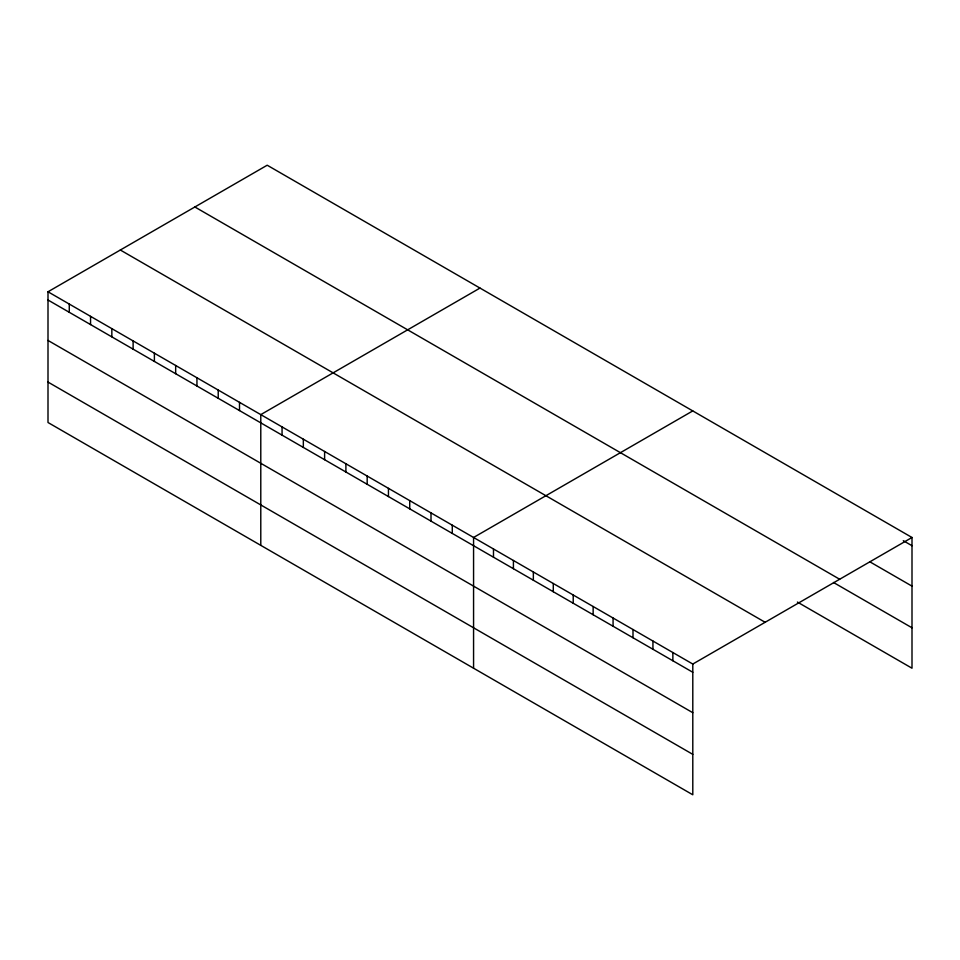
<?xml version="1.0" encoding="UTF-8"?>
<svg xmlns="http://www.w3.org/2000/svg" width="960" height="960" viewBox="0 0 960 960"><rect width="100%" height="100%" fill="white"/><g stroke="black" fill="none" stroke-linecap="round" stroke-linejoin="round"><path stroke-width="1.44" d="M48 291.78L692.796 664.044L692.796 794.784L48 422.508L48 291.78L267.204 165.216L912 537.492L912 668.22L797.4 602.064M479.988 288.072L260.784 414.624L260.784 545.364M692.772 410.916L473.568 537.48L473.568 668.208M692.796 664.044L912 537.492M903.276 540.684L912 545.712M869.652 561.696L912 586.14M194.868 206.988L839.664 579.252M833.52 582.492L912 627.792M120.336 250.02L765.132 622.284M48 300.012L692.796 672.276M48 340.44L692.796 712.704M48 382.08L692.796 754.356M672.864 652.536L672.864 660.768M652.932 641.028L652.932 649.26M633 629.532L633 637.752M613.068 618.024L613.068 626.256M593.148 606.516L593.148 614.748M573.216 595.008L573.216 603.24M553.284 583.5L553.284 591.732M533.352 571.992L533.352 580.224M513.42 560.484L513.42 568.716M493.488 548.976L493.488 557.208M452.28 525.192L452.28 533.424M431.004 512.904L431.004 521.136M409.728 500.616L409.728 508.848M388.452 488.34L388.452 496.56M367.176 476.052L367.176 484.284M345.9 463.764L345.9 471.996M324.612 451.476L324.612 459.708M303.336 439.2L303.336 447.432M282.06 426.912L282.06 435.144M239.508 402.348L239.508 410.568M218.22 390.06L218.22 398.292M196.944 377.772L196.944 386.004M175.668 365.484L175.668 373.716M154.392 353.208L154.392 361.428M133.116 340.92L133.116 349.152M111.84 328.632L111.84 336.864M90.552 316.344L90.552 324.576M69.276 304.068L69.276 312.288"/></g></svg>
